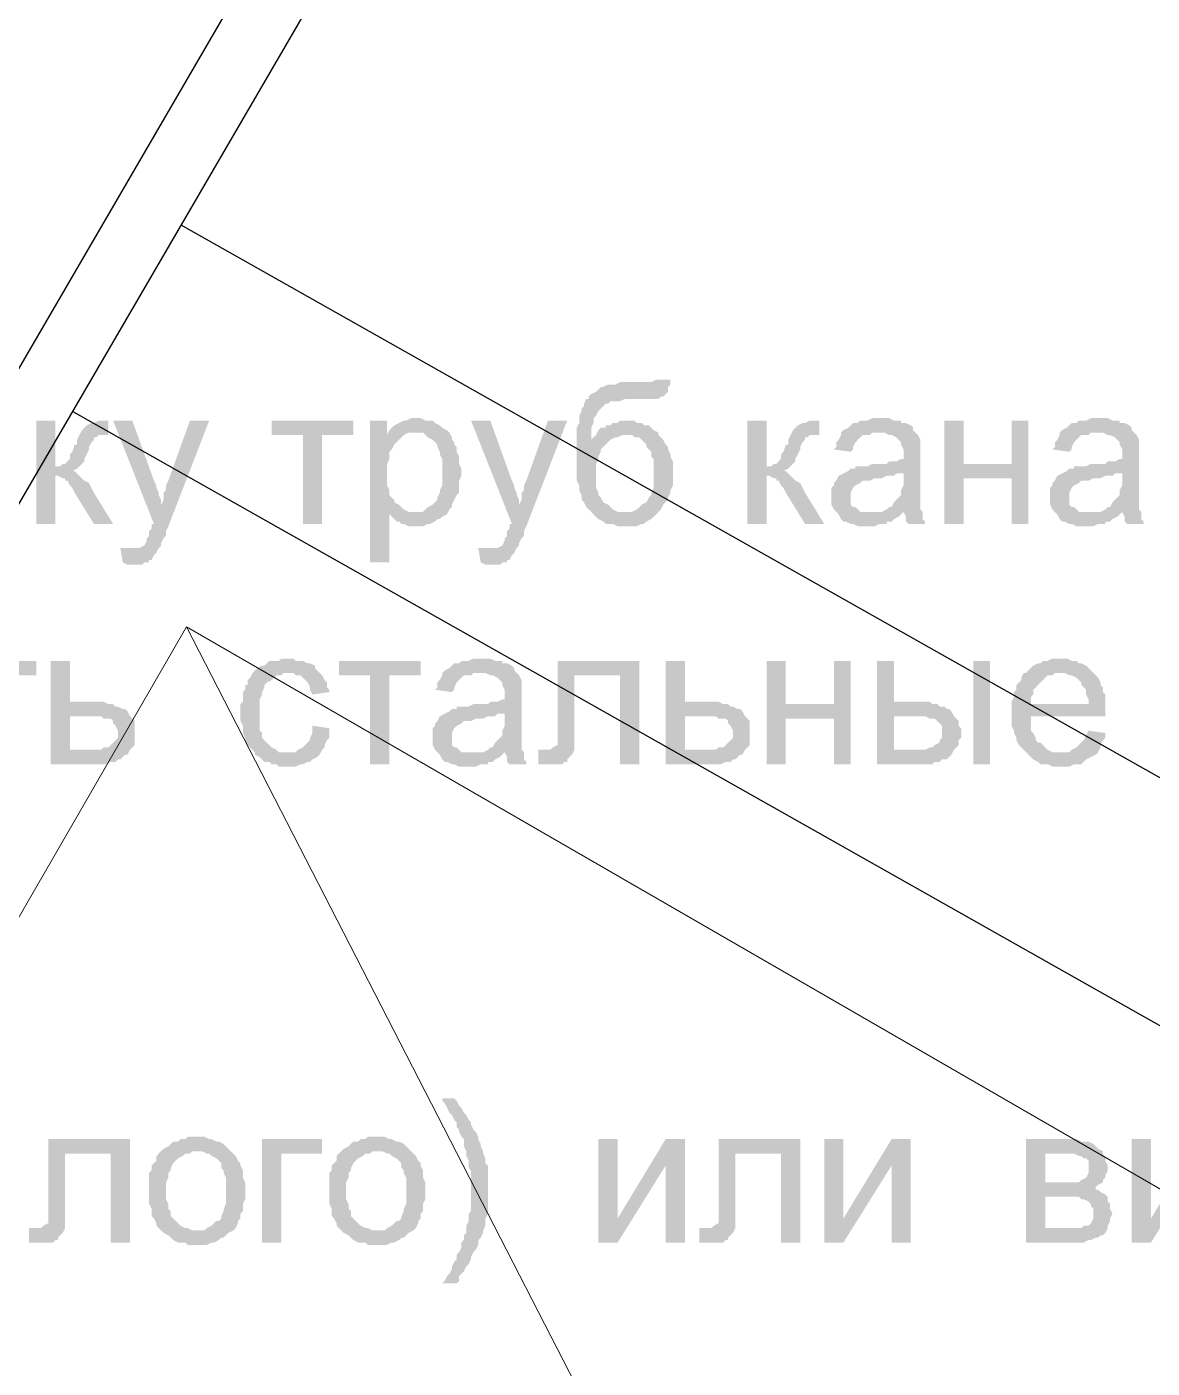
# Model space of a CAD drawing. Header units: millimetres. Extents: x -383313 to -161684, y -117025 to 99224.
# Drawn here: x -345580 to -343597, y -31322 to -28959 of the extents above; entities that cross this region are included whole.
import ezdxf

# ---------------------------------------------------------------- set-up
doc = ezdxf.new("R2010")
doc.units = ezdxf.units.MM
doc.header["$MEASUREMENT"] = 0
doc.layers.add('001__КОНСТРУКТИВ__Стены внутренние', color=7, linetype='Continuous', lineweight=30)
doc.layers.add('Чертежи_Ном._пера__1_Ном._пера__7', color=7, linetype='Continuous', lineweight=18)
doc.layers.add('PDF_Solid Fills', color=7, linetype='Continuous')

# ---------------------------------------------------------------- blocks, each defined once
blk = doc.blocks.new('A$Cf5759c35')
at = {"layer": 'PDF_Solid Fills'}
for points in [[(13991, -11315.7), (13991, -11315.7), (13982.5, -11319.9), (13982.5, -11319.9), (13982.5, -11319.9), (13978.3, -11319.9), (13969.8, -11319.9), (13961.4, -11319.9), (13948.7, -11319.9), (13940.2, -11319.9), (13931.7, -11319.9), (13927.5, -11319.9), (13919, -11324.2), (13910.6, -11324.2), (13906.3, -11324.2), (13897.9, -11328.4), (13893.6, -11328.4), (13889.4, -11332.6), (13885.2, -11336.9), (13876.7, -11341.1), (13872.5, -11345.3), (13872.5, -11349.6), (13868.2, -11349.6), (13864, -11358), (13864, -11362.3), (13859.8, -11366.5), (13859.8, -11370.7), (13855.5, -11379.2), (13855.5, -11383.4), (13855.5, -11391.9), (13851.3, -11400.4), (13851.3, -11404.6), (13851.3, -11413.1), (13851.3, -11421.5), (13851.3, -11430), (13851.3, -11442.7), (13851.3, -11446.9), (13851.3, -11455.4), (13851.3, -11463.9), (13851.3, -11472.3), (13851.3, -11480.8), (13851.3, -11489.3), (13851.3, -11493.5), (13855.5, -11502), (13855.5, -11506.2), (13855.5, -11510.4), (13859.8, -11518.9), (13859.8, -11523.1), (13859.8, -11527.4), (13864, -11531.6), (13868.2, -11540.1), (13872.5, -11544.3), (13876.7, -11548.5), (13880.9, -11552.8), (13885.2, -11557), (13889.4, -11561.2), (13897.9, -11565.5), (13902.1, -11569.7), (13906.3, -11569.7), (13914.8, -11569.7), (13923.3, -11573.9), (13927.5, -11573.9), (13936, -11573.9), (13944.4, -11573.9), (13948.7, -11573.9), (13957.1, -11573.9), (13965.6, -11569.7), (13969.8, -11569.7), (13974.1, -11565.5), (13982.5, -11561.2), (13982.5, -11561.2), (13986.8, -11557), (13991, -11552.8), (13995.2, -11548.5), (13936, -11548.5), (13936, -11548.5), (13927.5, -11548.5), (13923.3, -11548.5), (13914.8, -11544.3), (13910.6, -11540.1), (13906.3, -11535.8), (13897.9, -11531.6), (13897.9, -11531.6), (13893.6, -11523.1), (13889.4, -11518.9), (13889.4, -11514.7), (13885.2, -11506.2), (13885.2, -11497.7), (13885.2, -11493.5), (13885.2, -11485), (13885.2, -11476.6), (13885.2, -11468.1), (13885.2, -11463.9), (13889.4, -11455.4), (13889.4, -11451.2), (13893.6, -11442.7), (13893.6, -11438.5), (13897.9, -11434.2), (13902.1, -11430), (13906.3, -11425.8), (13876.7, -11421.5), (13876.7, -11421.5), (13876.7, -11413.1), (13876.7, -11408.8), (13876.7, -11400.4), (13880.9, -11391.9), (13880.9, -11387.7), (13880.9, -11383.4), (13885.2, -11379.2), (13889.4, -11370.7), (13893.6, -11366.5), (13897.9, -11362.3), (13902.1, -11358), (13906.3, -11358), (13910.6, -11353.8), (13914.8, -11353.8), (13923.3, -11353.8), (13927.5, -11353.8), (13936, -11349.6), (13944.4, -11349.6), (13952.9, -11349.6), (13961.4, -11349.6), (13969.8, -11349.6), (13978.3, -11349.6), (13982.5, -11349.6), (13991, -11349.6), (13995.2, -11349.6), (13999.5, -11345.3), (14003.7, -11345.3), (14007.9, -11341.1), (14012.2, -11336.9), (14012.2, -11328.4), (14016.4, -11324.2), (14016.4, -11315.7)], [(12932.7, -11387.7), (12898.8, -11387.7), (12898.8, -11569.7), (12932.7, -11569.7), (12932.7, -11485), (12975, -11485), (12970.8, -11480.8), (12966.5, -11476.6), (12962.3, -11476.6), (12962.3, -11476.6), (12970.8, -11472.3), (12975, -11468.1), (12932.7, -11468.1)], [(13025.8, -11387.7), (13008.9, -11387.7), (13000.4, -11391.9), (12996.2, -11391.9), (12987.7, -11396.1), (12983.5, -11400.4), (12983.5, -11400.4), (12979.2, -11404.6), (12975, -11413.1), (13017.3, -11413.1), (13025.8, -11413.1)], [(13068.1, -11387.7), (13034.3, -11387.7), (13106.2, -11569.7), (13118.9, -11535.8), (13118.9, -11531.6), (13118.9, -11527.4), (13114.7, -11518.9), (13114.7, -11514.7), (13110.5, -11506.2), (13110.5, -11502), (13106.2, -11493.5)], [(13203.6, -11387.7), (13169.7, -11387.7), (13131.6, -11493.5), (13131.6, -11493.5), (13127.4, -11502), (13127.4, -11510.4), (13123.2, -11514.7), (13123.2, -11523.1), (13123.2, -11527.4), (13118.9, -11535.8), (13106.2, -11569.7), (13102, -11569.7), (13102, -11578.2), (13097.8, -11582.4), (13097.8, -11590.9), (13093.5, -11595.1), (13093.5, -11599.3), (13093.5, -11599.3), (13089.3, -11607.8), (13080.8, -11612), (13080.8, -11612), (13072.4, -11612), (13063.9, -11612), (13114.7, -11612), (13114.7, -11612), (13118.9, -11607.8), (13118.9, -11603.6), (13123.2, -11595.1), (13127.4, -11590.9), (13127.4, -11582.4), (13131.6, -11573.9)], [(13457.6, -11387.7), (13313.7, -11387.7), (13313.7, -11413.1), (13368.7, -11413.1), (13368.7, -11569.7), (13402.6, -11569.7), (13402.6, -11413.1), (13457.6, -11413.1)], [(13516.9, -11387.7), (13487.2, -11387.7), (13487.2, -11637.4), (13521.1, -11637.4), (13521.1, -11552.8), (13563.4, -11548.5), (13559.2, -11548.5), (13555, -11548.5), (13546.5, -11544.3), (13542.3, -11540.1), (13538, -11535.8), (13529.6, -11531.6), (13529.6, -11527.4), (13525.3, -11523.1), (13521.1, -11518.9), (13521.1, -11510.4), (13516.9, -11502), (13516.9, -11497.7), (13516.9, -11489.3), (13516.9, -11480.8), (13516.9, -11476.6), (13516.9, -11468.1), (13516.9, -11463.9), (13521.1, -11455.4), (13521.1, -11446.9), (13521.1, -11442.7), (13525.3, -11438.5), (13529.6, -11430), (13533.8, -11425.8), (13538, -11421.5), (13542.3, -11417.3), (13546.5, -11413.1), (13516.9, -11413.1)], [(13567.7, -11383.4), (13567.7, -11383.4), (13559.2, -11383.4), (13550.7, -11387.7), (13546.5, -11387.7), (13538, -11391.9), (13538, -11391.9), (13529.6, -11396.1), (13525.3, -11400.4), (13521.1, -11404.6), (13567.7, -11408.8), (13571.9, -11408.8), (13580.4, -11408.8), (13584.6, -11413.1), (13588.8, -11417.3), (13597.3, -11421.5), (13601.5, -11425.8), (13605.8, -11430), (13605.8, -11434.2), (13610, -11442.7), (13610, -11446.9), (13614.2, -11455.4), (13614.2, -11459.6), (13614.2, -11468.1), (13614.2, -11476.6), (13614.2, -11480.8), (13614.2, -11489.3), (13614.2, -11497.7), (13614.2, -11502), (13610, -11510.4), (13610, -11514.7), (13605.8, -11523.1), (13605.8, -11527.4), (13601.5, -11531.6), (13597.3, -11535.8), (13588.8, -11540.1), (13584.6, -11544.3), (13580.4, -11548.5), (13571.9, -11548.5), (13563.4, -11548.5), (13521.1, -11552.8), (13521.1, -11552.8), (13529.6, -11561.2), (13533.8, -11565.5), (13538, -11565.5), (13542.3, -11569.7), (13546.5, -11569.7), (13555, -11573.9), (13559.2, -11573.9), (13567.7, -11573.9), (13567.7, -11573.9), (13576.1, -11573.9), (13580.4, -11573.9), (13588.8, -11569.7), (13593.1, -11569.7), (13601.5, -11565.5), (13605.8, -11561.2), (13610, -11561.2), (13614.2, -11557), (13622.7, -11552.8), (13626.9, -11544.3), (13631.2, -11540.1), (13631.2, -11535.8), (13635.4, -11527.4), (13635.4, -11527.4), (13639.6, -11518.9), (13643.9, -11514.7), (13643.9, -11506.2), (13643.9, -11497.7), (13643.9, -11493.5), (13648.1, -11485), (13648.1, -11476.6), (13648.1, -11476.6), (13648.1, -11472.3), (13643.9, -11463.9), (13643.9, -11455.4), (13643.9, -11451.2), (13639.6, -11442.7), (13639.6, -11434.2), (13635.4, -11430), (13635.4, -11425.8), (13631.2, -11421.5), (13631.2, -11417.3), (13626.9, -11408.8), (13622.7, -11404.6), (13614.2, -11400.4), (13610, -11396.1), (13610, -11396.1), (13601.5, -11391.9), (13597.3, -11387.7), (13588.8, -11387.7), (13584.6, -11387.7), (13576.1, -11383.4)], [(13698.9, -11387.7), (13665, -11387.7), (13737, -11569.7), (13749.7, -11535.8), (13749.7, -11531.6), (13749.7, -11527.4), (13745.5, -11518.9), (13745.5, -11514.7), (13741.2, -11506.2), (13741.2, -11502), (13737, -11493.5)], [(13834.4, -11387.7), (13800.5, -11387.7), (13762.4, -11493.5), (13762.4, -11493.5), (13758.2, -11502), (13758.2, -11510.4), (13753.9, -11514.7), (13753.9, -11523.1), (13753.9, -11527.4), (13749.7, -11535.8), (13737, -11569.7), (13732.8, -11569.7), (13732.8, -11578.2), (13728.5, -11582.4), (13728.5, -11590.9), (13724.3, -11595.1), (13724.3, -11599.3), (13724.3, -11599.3), (13720.1, -11607.8), (13711.6, -11612), (13711.6, -11612), (13703.1, -11612), (13694.7, -11612), (13745.5, -11612), (13745.5, -11612), (13749.7, -11607.8), (13749.7, -11603.6), (13753.9, -11595.1), (13758.2, -11590.9), (13758.2, -11582.4), (13762.4, -11573.9)], [(13940.2, -11387.7), (13927.5, -11387.7), (13923.3, -11391.9), (13914.8, -11391.9), (13910.6, -11396.1), (13902.1, -11396.1), (13902.1, -11400.4), (13893.6, -11400.4), (13889.4, -11404.6), (13885.2, -11413.1), (13880.9, -11417.3), (13876.7, -11421.5), (13906.3, -11425.8), (13910.6, -11421.5), (13919, -11417.3), (13923.3, -11417.3), (13931.7, -11413.1), (13936, -11413.1), (13995.2, -11413.1), (13995.2, -11408.8), (13986.8, -11404.6), (13982.5, -11400.4), (13978.3, -11396.1), (13969.8, -11396.1), (13965.6, -11391.9), (13957.1, -11391.9), (13952.9, -11387.7), (13944.4, -11387.7)], [(14185.7, -11387.7), (14151.9, -11387.7), (14151.9, -11569.7), (14185.7, -11569.7), (14185.7, -11485), (14228.1, -11485), (14223.8, -11480.8), (14219.6, -11476.6), (14215.4, -11476.6), (14215.4, -11476.6), (14223.8, -11472.3), (14228.1, -11468.1), (14185.7, -11468.1)], [(14278.9, -11387.7), (14261.9, -11387.7), (14253.5, -11391.9), (14249.2, -11391.9), (14240.8, -11396.1), (14236.5, -11400.4), (14236.5, -11400.4), (14232.3, -11404.6), (14228.1, -11413.1), (14270.4, -11413.1), (14278.9, -11413.1)], [(14388.9, -11383.4), (14388.9, -11383.4), (14372, -11383.4), (14363.5, -11387.7), (14359.3, -11387.7), (14350.8, -11387.7), (14346.6, -11391.9), (14338.1, -11391.9), (14333.9, -11396.1), (14329.7, -11400.4), (14321.2, -11404.6), (14317, -11408.8), (14380.5, -11408.8), (14384.7, -11408.8), (14393.2, -11408.8), (14401.6, -11413.1), (14405.9, -11413.1), (14414.3, -11417.3), (14418.6, -11421.5), (14418.6, -11421.5), (14422.8, -11425.8), (14422.8, -11430), (14427, -11438.5), (14427, -11446.9), (14427, -11446.9), (14427, -11455.4), (14422.8, -11455.4), (14414.3, -11459.6), (14410.1, -11459.6), (14401.6, -11459.6), (14397.4, -11463.9), (14388.9, -11463.9), (14380.5, -11463.9), (14372, -11463.9), (14363.5, -11468.1), (14355.1, -11468.1), (14350.8, -11468.1), (14342.4, -11468.1), (14342.4, -11472.3), (14333.9, -11472.3), (14329.7, -11476.6), (14427, -11480.8), (14427, -11489.3), (14427, -11493.5), (14427, -11502), (14422.8, -11510.4), (14422.8, -11514.7), (14422.8, -11518.9), (14418.6, -11523.1), (14414.3, -11527.4), (14410.1, -11531.6), (14405.9, -11540.1), (14401.6, -11540.1), (14397.4, -11544.3), (14388.9, -11548.5), (14427, -11548.5), (14427, -11548.5), (14431.3, -11557), (14431.3, -11565.5), (14435.5, -11569.7), (14465.1, -11569.7), (14465.1, -11565.5), (14460.9, -11561.2), (14460.9, -11552.8), (14460.9, -11548.5), (14456.7, -11544.3), (14456.7, -11540.1), (14456.7, -11535.8), (14456.7, -11531.6), (14456.7, -11523.1), (14456.7, -11514.7), (14456.7, -11506.2), (14456.7, -11493.5), (14456.7, -11451.2), (14456.7, -11451.2), (14456.7, -11442.7), (14456.7, -11434.2), (14456.7, -11430), (14456.7, -11425.8), (14456.7, -11421.5), (14452.4, -11413.1), (14448.2, -11408.8), (14444, -11404.6), (14444, -11400.4), (14439.7, -11396.1), (14431.3, -11391.9), (14422.8, -11391.9), (14422.8, -11387.7), (14414.3, -11387.7), (14410.1, -11387.7), (14401.6, -11383.4), (14393.2, -11383.4)], [(14532.9, -11387.7), (14499, -11387.7), (14499, -11569.7), (14532.9, -11569.7), (14532.9, -11489.3), (14617.5, -11489.3), (14532.9, -11463.9)], [(14647.2, -11387.7), (14617.5, -11387.7), (14617.5, -11463.9), (14532.9, -11463.9), (14617.5, -11489.3), (14617.5, -11569.7), (14647.2, -11569.7)], [(14774.2, -11383.4), (14774.2, -11383.4), (14757.2, -11383.4), (14748.8, -11387.7), (14744.5, -11387.7), (14736.1, -11387.7), (14731.8, -11391.9), (14723.4, -11391.9), (14719.1, -11396.1), (14714.9, -11400.4), (14706.4, -11404.6), (14702.2, -11408.8), (14765.7, -11408.8), (14769.9, -11408.8), (14778.4, -11408.8), (14786.9, -11413.1), (14791.1, -11413.1), (14799.6, -11417.3), (14803.8, -11421.5), (14803.8, -11421.5), (14808, -11425.8), (14808, -11430), (14812.3, -11438.5), (14812.3, -11446.9), (14812.3, -11446.9), (14812.3, -11455.4), (14808, -11455.4), (14799.6, -11459.6), (14795.3, -11459.6), (14786.9, -11459.6), (14782.6, -11463.9), (14774.2, -11463.9), (14765.7, -11463.9), (14757.2, -11463.9), (14748.8, -11468.1), (14740.3, -11468.1), (14736.1, -11468.1), (14727.6, -11468.1), (14727.6, -11472.3), (14719.1, -11472.3), (14714.9, -11476.6), (14812.3, -11480.8), (14812.3, -11489.3), (14812.3, -11493.5), (14812.3, -11502), (14808, -11510.4), (14808, -11514.7), (14808, -11518.9), (14803.8, -11523.1), (14799.6, -11527.4), (14795.3, -11531.6), (14791.1, -11540.1), (14786.9, -11540.1), (14782.6, -11544.3), (14774.2, -11548.5), (14812.3, -11548.5), (14812.3, -11548.5), (14816.5, -11557), (14816.5, -11565.5), (14820.7, -11569.7), (14850.4, -11569.7), (14850.4, -11565.5), (14846.1, -11561.2), (14846.1, -11552.8), (14846.1, -11548.5), (14841.9, -11544.3), (14841.9, -11540.1), (14841.9, -11535.8), (14841.9, -11531.6), (14841.9, -11523.1), (14841.9, -11514.7), (14841.9, -11506.2), (14841.9, -11493.5), (14841.9, -11451.2), (14841.9, -11451.2), (14841.9, -11442.7), (14841.9, -11434.2), (14841.9, -11430), (14841.9, -11425.8), (14841.9, -11421.5), (14837.7, -11413.1), (14833.4, -11408.8), (14829.2, -11404.6), (14829.2, -11400.4), (14825, -11396.1), (14816.5, -11391.9), (14808, -11391.9), (14808, -11387.7), (14799.6, -11387.7), (14795.3, -11387.7), (14786.9, -11383.4), (14778.4, -11383.4)], [(13521.1, -11404.6), (13516.9, -11413.1), (13546.5, -11413.1), (13555, -11408.8), (13559.2, -11408.8), (13567.7, -11408.8)], [(14317, -11408.8), (14317, -11413.1), (14312.7, -11421.5), (14308.5, -11425.8), (14308.5, -11434.2), (14304.3, -11438.5), (14333.9, -11442.7), (14338.1, -11438.5), (14338.1, -11434.2), (14342.4, -11425.8), (14346.6, -11421.5), (14350.8, -11417.3), (14355.1, -11413.1), (14359.3, -11413.1), (14367.8, -11413.1), (14372, -11408.8), (14380.5, -11408.8)], [(14702.2, -11408.8), (14702.2, -11413.1), (14698, -11421.5), (14693.7, -11425.8), (14693.7, -11434.2), (14689.5, -11438.5), (14719.1, -11442.7), (14723.4, -11438.5), (14723.4, -11434.2), (14727.6, -11425.8), (14731.8, -11421.5), (14736.1, -11417.3), (14740.3, -11413.1), (14744.5, -11413.1), (14753, -11413.1), (14757.2, -11408.8), (14765.7, -11408.8)], [(12975, -11413.1), (12970.8, -11421.5), (12970.8, -11430), (12966.5, -11430), (12962.3, -11442.7), (12958.1, -11446.9), (12958.1, -11455.4), (12953.8, -11459.6), (12953.8, -11459.6), (12949.6, -11463.9), (12945.4, -11463.9), (12941.1, -11468.1), (12932.7, -11468.1), (12975, -11468.1), (12979.2, -11463.9), (12983.5, -11459.6), (12983.5, -11455.4), (12987.7, -11446.9), (12991.9, -11438.5), (12991.9, -11434.2), (12996.2, -11425.8), (13000.4, -11421.5), (13000.4, -11417.3), (13004.6, -11417.3), (13008.9, -11413.1), (13017.3, -11413.1)], [(13995.2, -11413.1), (13936, -11413.1), (13948.7, -11413.1), (13952.9, -11417.3), (13961.4, -11417.3), (13965.6, -11421.5), (13969.8, -11425.8), (13974.1, -11430), (13974.1, -11434.2), (13978.3, -11438.5), (13982.5, -11442.7), (13982.5, -11451.2), (13986.8, -11455.4), (13986.8, -11463.9), (13986.8, -11472.3), (13986.8, -11476.6), (13986.8, -11485), (13986.8, -11493.5), (13986.8, -11502), (13986.8, -11506.2), (13982.5, -11514.7), (13982.5, -11518.9), (13978.3, -11523.1), (13974.1, -11531.6), (13974.1, -11531.6), (13965.6, -11535.8), (13961.4, -11540.1), (13957.1, -11544.3), (13948.7, -11548.5), (13944.4, -11548.5), (13936, -11548.5), (13995.2, -11548.5), (13999.5, -11544.3), (14003.7, -11535.8), (14007.9, -11531.6), (14012.2, -11527.4), (14012.2, -11523.1), (14016.4, -11514.7), (14016.4, -11510.4), (14020.6, -11502), (14020.6, -11493.5), (14020.6, -11489.3), (14020.6, -11480.8), (14020.6, -11476.6), (14020.6, -11468.1), (14020.6, -11459.6), (14016.4, -11451.2), (14016.4, -11446.9), (14012.2, -11438.5), (14012.2, -11434.2), (14007.9, -11430), (14003.7, -11421.5), (13999.5, -11417.3)], [(14228.1, -11413.1), (14223.8, -11421.5), (14223.8, -11430), (14219.6, -11430), (14215.4, -11442.7), (14211.1, -11446.9), (14211.1, -11455.4), (14206.9, -11459.6), (14206.9, -11459.6), (14202.7, -11463.9), (14198.4, -11463.9), (14194.2, -11468.1), (14185.7, -11468.1), (14228.1, -11468.1), (14232.3, -11463.9), (14236.5, -11459.6), (14236.5, -11455.4), (14240.8, -11446.9), (14245, -11438.5), (14245, -11434.2), (14249.2, -11425.8), (14253.5, -11421.5), (14253.5, -11417.3), (14257.7, -11417.3), (14261.9, -11413.1), (14270.4, -11413.1)], [(14329.7, -11476.6), (14321.2, -11480.8), (14321.2, -11480.8), (14312.7, -11485), (14308.5, -11493.5), (14304.3, -11497.7), (14304.3, -11502), (14300, -11506.2), (14300, -11514.7), (14300, -11523.1), (14300, -11523.1), (14300, -11531.6), (14300, -11535.8), (14304.3, -11544.3), (14308.5, -11548.5), (14312.7, -11552.8), (14317, -11561.2), (14317, -11561.2), (14321.2, -11565.5), (14325.4, -11565.5), (14333.9, -11569.7), (14338.1, -11569.7), (14346.6, -11573.9), (14355.1, -11573.9), (14363.5, -11573.9), (14367.8, -11573.9), (14376.2, -11573.9), (14384.7, -11569.7), (14388.9, -11569.7), (14397.4, -11569.7), (14397.4, -11565.5), (14405.9, -11565.5), (14410.1, -11561.2), (14418.6, -11557), (14422.8, -11552.8), (14367.8, -11548.5), (14367.8, -11548.5), (14359.3, -11548.5), (14350.8, -11548.5), (14346.6, -11544.3), (14342.4, -11540.1), (14338.1, -11540.1), (14333.9, -11535.8), (14333.9, -11527.4), (14333.9, -11523.1), (14333.9, -11518.9), (14333.9, -11514.7), (14338.1, -11506.2), (14338.1, -11506.2), (14342.4, -11502), (14350.8, -11497.7), (14355.1, -11493.5), (14359.3, -11493.5), (14367.8, -11493.5), (14376.2, -11489.3), (14380.5, -11489.3), (14388.9, -11489.3), (14397.4, -11485), (14401.6, -11485), (14410.1, -11485), (14414.3, -11480.8), (14422.8, -11480.8), (14427, -11480.8)], [(14714.9, -11476.6), (14706.4, -11480.8), (14706.4, -11480.8), (14698, -11485), (14693.7, -11493.5), (14689.5, -11497.7), (14689.5, -11502), (14685.3, -11506.2), (14685.3, -11514.7), (14685.3, -11523.1), (14685.3, -11523.1), (14685.3, -11531.6), (14685.3, -11535.8), (14689.5, -11544.3), (14693.7, -11548.5), (14698, -11552.8), (14702.2, -11561.2), (14702.2, -11561.2), (14706.4, -11565.5), (14710.7, -11565.5), (14719.1, -11569.7), (14723.4, -11569.7), (14731.8, -11573.9), (14740.3, -11573.9), (14748.8, -11573.9), (14753, -11573.9), (14761.5, -11573.9), (14769.9, -11569.7), (14774.2, -11569.7), (14782.6, -11569.7), (14782.6, -11565.5), (14791.1, -11565.5), (14795.3, -11561.2), (14803.8, -11557), (14808, -11552.8), (14753, -11548.5), (14753, -11548.5), (14744.5, -11548.5), (14736.1, -11548.5), (14731.8, -11544.3), (14727.6, -11540.1), (14723.4, -11540.1), (14719.1, -11535.8), (14719.1, -11527.4), (14719.1, -11523.1), (14719.1, -11518.9), (14719.1, -11514.7), (14723.4, -11506.2), (14723.4, -11506.2), (14727.6, -11502), (14736.1, -11497.7), (14740.3, -11493.5), (14744.5, -11493.5), (14753, -11493.5), (14761.5, -11489.3), (14765.7, -11489.3), (14774.2, -11489.3), (14782.6, -11485), (14786.9, -11485), (14795.3, -11485), (14799.6, -11480.8), (14808, -11480.8), (14812.3, -11480.8)], [(12975, -11485), (12932.7, -11485), (12936.9, -11485), (12945.4, -11489.3), (12949.6, -11489.3), (12949.6, -11493.5), (12953.8, -11493.5), (12958.1, -11502), (12962.3, -11506.2), (12966.5, -11514.7), (13000.4, -11569.7), (13034.3, -11569.7), (13000.4, -11514.7), (13000.4, -11514.7), (12996.2, -11506.2), (12991.9, -11497.7), (12983.5, -11493.5), (12979.2, -11489.3)], [(14228.1, -11485), (14185.7, -11485), (14190, -11485), (14198.4, -11489.3), (14202.7, -11489.3), (14202.7, -11493.5), (14206.9, -11493.5), (14211.1, -11502), (14215.4, -11506.2), (14219.6, -11514.7), (14253.5, -11569.7), (14287.3, -11569.7), (14253.5, -11514.7), (14253.5, -11514.7), (14249.2, -11506.2), (14245, -11497.7), (14236.5, -11493.5), (14232.3, -11489.3)], [(13047, -11612), (13051.2, -11637.4), (13059.7, -11641.7), (13085.1, -11641.7), (13089.3, -11637.4), (13097.8, -11637.4), (13097.8, -11633.2), (13102, -11633.2), (13106.2, -11624.7), (13110.5, -11620.5), (13114.7, -11612), (13063.9, -11612), (13063.9, -11612), (13055.4, -11612)], [(13677.7, -11612), (13682, -11637.4), (13690.4, -11641.7), (13715.8, -11641.7), (13720.1, -11637.4), (13728.5, -11637.4), (13728.5, -11633.2), (13732.8, -11633.2), (13737, -11624.7), (13741.2, -11620.5), (13745.5, -11612), (13694.7, -11612), (13694.7, -11612), (13686.2, -11612)], [(12898.8, -11811), (12754.9, -11811), (12754.9, -11836.4), (12809.9, -11836.4), (12809.9, -11993), (12843.8, -11993), (12843.8, -11836.4), (12898.8, -11836.4)], [(12958.1, -11811), (12924.2, -11811), (12924.2, -11993), (13021.6, -11993), (13030, -11988.8), (13038.5, -11988.8), (13042.7, -11984.6), (13047, -11984.6), (13051.2, -11980.3), (13055.4, -11976.1), (13059.7, -11976.1), (13063.9, -11967.6), (12958.1, -11967.6), (12958.1, -11908.4), (12991.9, -11908.4), (13063.9, -11908.4), (13059.7, -11899.9), (13055.4, -11895.7), (13051.2, -11895.7), (13042.7, -11891.4), (13038.5, -11891.4), (13034.3, -11887.2), (13025.8, -11887.2), (13017.3, -11883), (13013.1, -11883), (13004.6, -11883), (12996.2, -11883), (12958.1, -11883)], [(13343.3, -11806.8), (13330.6, -11806.8), (13326.4, -11811), (13309.4, -11811), (13305.2, -11815.2), (13301, -11819.5), (13296.7, -11819.5), (13288.3, -11823.7), (13284, -11827.9), (13279.8, -11832.2), (13275.6, -11840.6), (13271.3, -11844.9), (13271.3, -11853.3), (13267.1, -11853.3), (13267.1, -11861.8), (13262.9, -11866), (13262.9, -11874.5), (13262.9, -11883), (13258.6, -11887.2), (13258.6, -11895.7), (13258.6, -11904.1), (13258.6, -11912.6), (13258.6, -11916.8), (13262.9, -11925.3), (13262.9, -11933.8), (13262.9, -11938), (13267.1, -11946.5), (13267.1, -11950.7), (13271.3, -11959.2), (13275.6, -11963.4), (13279.8, -11967.6), (13284, -11971.9), (13343.3, -11971.9), (13339.1, -11971.9), (13334.8, -11971.9), (13326.4, -11971.9), (13322.1, -11967.6), (13313.7, -11963.4), (13309.4, -11959.2), (13305.2, -11954.9), (13305.2, -11954.9), (13301, -11950.7), (13296.7, -11946.5), (13296.7, -11938), (13292.5, -11933.8), (13292.5, -11925.3), (13292.5, -11921.1), (13292.5, -11912.6), (13292.5, -11904.1), (13292.5, -11899.9), (13292.5, -11891.4), (13292.5, -11883), (13292.5, -11878.7), (13296.7, -11870.3), (13296.7, -11866), (13301, -11857.6), (13301, -11853.3), (13305.2, -11849.1), (13305.2, -11849.1), (13313.7, -11844.9), (13317.9, -11840.6), (13322.1, -11836.4), (13330.6, -11836.4), (13334.8, -11832.2), (13343.3, -11832.2), (13398.3, -11832.2), (13394.1, -11827.9), (13389.9, -11823.7), (13389.9, -11819.5), (13381.4, -11815.2), (13377.2, -11815.2), (13368.7, -11811), (13364.5, -11811), (13356, -11811), (13351.8, -11806.8)], [(13576.1, -11811), (13432.2, -11811), (13432.2, -11836.4), (13487.2, -11836.4), (13487.2, -11993), (13521.1, -11993), (13521.1, -11836.4), (13576.1, -11836.4)], [(13686.2, -11806.8), (13686.2, -11806.8), (13669.3, -11806.8), (13660.8, -11811), (13656.6, -11811), (13648.1, -11811), (13643.9, -11815.2), (13635.4, -11815.2), (13631.2, -11819.5), (13626.9, -11823.7), (13618.5, -11827.9), (13614.2, -11832.2), (13677.7, -11832.2), (13682, -11832.2), (13690.4, -11832.2), (13698.9, -11836.4), (13703.1, -11836.4), (13711.6, -11840.6), (13715.8, -11844.9), (13715.8, -11844.9), (13720.1, -11849.1), (13720.1, -11853.3), (13724.3, -11861.8), (13724.3, -11870.3), (13724.3, -11870.3), (13724.3, -11878.7), (13720.1, -11878.7), (13711.6, -11883), (13707.4, -11883), (13698.9, -11883), (13694.7, -11887.2), (13686.2, -11887.2), (13677.7, -11887.2), (13669.3, -11887.2), (13660.8, -11891.4), (13652.3, -11891.4), (13648.1, -11891.4), (13639.6, -11891.4), (13639.6, -11895.7), (13631.2, -11895.7), (13626.9, -11899.9), (13724.3, -11904.1), (13724.3, -11912.6), (13724.3, -11916.8), (13724.3, -11925.3), (13720.1, -11933.8), (13720.1, -11938), (13720.1, -11942.2), (13715.8, -11946.5), (13711.6, -11950.7), (13707.4, -11954.9), (13703.1, -11963.4), (13698.9, -11963.4), (13694.7, -11967.6), (13686.2, -11971.9), (13724.3, -11971.9), (13724.3, -11971.9), (13728.5, -11980.3), (13728.5, -11988.8), (13732.8, -11993), (13762.4, -11993), (13762.4, -11988.8), (13758.2, -11984.6), (13758.2, -11976.1), (13758.2, -11971.9), (13753.9, -11967.6), (13753.9, -11963.4), (13753.9, -11959.2), (13753.9, -11954.9), (13753.9, -11946.5), (13753.9, -11938), (13753.9, -11929.5), (13753.9, -11916.8), (13753.9, -11874.5), (13753.9, -11874.5), (13753.9, -11866), (13753.9, -11857.6), (13753.9, -11853.3), (13753.9, -11849.1), (13753.9, -11844.9), (13749.7, -11836.4), (13745.5, -11832.2), (13741.2, -11827.9), (13741.2, -11823.7), (13737, -11819.5), (13728.5, -11815.2), (13720.1, -11815.2), (13720.1, -11811), (13711.6, -11811), (13707.4, -11811), (13698.9, -11806.8), (13690.4, -11806.8)], [(13961.4, -11811), (13817.4, -11811), (13817.4, -11959.2), (13817.4, -11959.2), (13809, -11963.4), (13809, -11963.4), (13804.7, -11967.6), (13796.3, -11967.6), (13783.6, -11967.6), (13783.6, -11993), (13787.8, -11993), (13796.3, -11993), (13800.5, -11993), (13809, -11993), (13809, -11993), (13817.4, -11993), (13825.9, -11993), (13830.1, -11988.8), (13834.4, -11988.8), (13834.4, -11984.6), (13838.6, -11980.3), (13842.8, -11976.1), (13847.1, -11967.6), (13847.1, -11963.4), (13847.1, -11959.2), (13847.1, -11954.9), (13847.1, -11946.5), (13847.1, -11938), (13847.1, -11929.5), (13847.1, -11836.4), (13927.5, -11836.4)], [(14041.8, -11811), (14007.9, -11811), (14007.9, -11993), (14105.3, -11993), (14113.8, -11988.8), (14122.2, -11988.8), (14126.5, -11984.6), (14130.7, -11984.6), (14134.9, -11980.3), (14139.2, -11976.1), (14143.4, -11976.1), (14147.6, -11967.6), (14041.8, -11967.6), (14041.8, -11908.4), (14075.7, -11908.4), (14147.6, -11908.4), (14143.4, -11899.9), (14139.2, -11895.7), (14134.9, -11895.7), (14126.5, -11891.4), (14122.2, -11891.4), (14118, -11887.2), (14109.5, -11887.2), (14101.1, -11883), (14096.8, -11883), (14088.4, -11883), (14079.9, -11883), (14041.8, -11883)], [(14219.6, -11811), (14185.7, -11811), (14185.7, -11993), (14219.6, -11993), (14219.6, -11912.6), (14304.3, -11912.6), (14219.6, -11887.2)], [(14333.9, -11811), (14304.3, -11811), (14304.3, -11887.2), (14219.6, -11887.2), (14304.3, -11912.6), (14304.3, -11993), (14333.9, -11993)], [(14410.1, -11811), (14380.5, -11811), (14380.5, -11993), (14477.8, -11993), (14482.1, -11988.8), (14490.5, -11988.8), (14494.8, -11984.6), (14503.2, -11984.6), (14507.5, -11980.3), (14511.7, -11976.1), (14511.7, -11976.1), (14515.9, -11967.6), (14410.1, -11967.6), (14410.1, -11908.4), (14444, -11908.4), (14515.9, -11908.4), (14511.7, -11899.9), (14507.5, -11895.7), (14503.2, -11895.7), (14499, -11891.4), (14490.5, -11891.4), (14486.3, -11887.2), (14477.8, -11887.2), (14473.6, -11883), (14465.1, -11883), (14456.7, -11883), (14448.2, -11883), (14410.1, -11883)], [(14702.2, -11806.8), (14702.2, -11806.8), (14689.5, -11806.8), (14681, -11811), (14672.6, -11811), (14668.3, -11815.2), (14664.1, -11815.2), (14655.6, -11819.5), (14651.4, -11823.7), (14647.2, -11827.9), (14642.9, -11832.2), (14702.2, -11832.2), (14706.4, -11832.2), (14710.7, -11832.2), (14719.1, -11836.4), (14723.4, -11836.4), (14731.8, -11840.6), (14736.1, -11844.9), (14740.3, -11849.1), (14740.3, -11853.3), (14744.5, -11857.6), (14748.8, -11861.8), (14748.8, -11870.3), (14753, -11878.7), (14753, -11887.2), (14651.4, -11887.2), (14782.6, -11887.2), (14782.6, -11878.7), (14782.6, -11870.3), (14778.4, -11866), (14778.4, -11857.6), (14774.2, -11853.3), (14774.2, -11849.1), (14769.9, -11840.6), (14765.7, -11836.4), (14761.5, -11832.2), (14757.2, -11827.9), (14753, -11823.7), (14748.8, -11819.5), (14740.3, -11815.2), (14736.1, -11815.2), (14731.8, -11811), (14723.4, -11811), (14714.9, -11806.8), (14710.7, -11806.8)], [(13398.3, -11832.2), (13343.3, -11832.2), (13351.8, -11832.2), (13356, -11836.4), (13364.5, -11836.4), (13368.7, -11840.6), (13372.9, -11844.9), (13377.2, -11849.1), (13381.4, -11857.6), (13381.4, -11861.8), (13385.6, -11870.3), (13415.3, -11866), (13415.3, -11861.8), (13411, -11857.6), (13411, -11849.1), (13406.8, -11844.9), (13402.6, -11836.4)], [(13614.2, -11832.2), (13614.2, -11836.4), (13610, -11844.9), (13605.8, -11849.1), (13605.8, -11857.6), (13601.5, -11861.8), (13631.2, -11866), (13635.4, -11861.8), (13635.4, -11857.6), (13639.6, -11849.1), (13643.9, -11844.9), (13648.1, -11840.6), (13652.3, -11836.4), (13656.6, -11836.4), (13665, -11836.4), (13669.3, -11832.2), (13677.7, -11832.2)], [(14642.9, -11832.2), (14638.7, -11832.2), (14634.5, -11840.6), (14634.5, -11844.9), (14630.2, -11849.1), (14626, -11853.3), (14626, -11861.8), (14621.8, -11866), (14621.8, -11874.5), (14617.5, -11883), (14617.5, -11887.2), (14617.5, -11895.7), (14617.5, -11904.1), (14617.5, -11912.6), (14617.5, -11916.8), (14617.5, -11925.3), (14621.8, -11933.8), (14621.8, -11938), (14626, -11946.5), (14626, -11950.7), (14630.2, -11959.2), (14634.5, -11963.4), (14638.7, -11967.6), (14642.9, -11971.9), (14702.2, -11971.9), (14702.2, -11971.9), (14693.7, -11971.9), (14689.5, -11971.9), (14681, -11967.6), (14676.8, -11963.4), (14672.6, -11959.2), (14668.3, -11954.9), (14664.1, -11954.9), (14659.9, -11950.7), (14659.9, -11946.5), (14655.6, -11938), (14651.4, -11933.8), (14651.4, -11925.3), (14651.4, -11916.8), (14651.4, -11908.4), (14782.6, -11908.4), (14782.6, -11908.4), (14782.6, -11904.1), (14782.6, -11895.7), (14782.6, -11887.2), (14651.4, -11887.2), (14651.4, -11883), (14651.4, -11874.5), (14655.6, -11870.3), (14655.6, -11861.8), (14659.9, -11857.6), (14664.1, -11853.3), (14668.3, -11849.1), (14672.6, -11844.9), (14676.8, -11840.6), (14681, -11836.4), (14689.5, -11836.4), (14693.7, -11832.2), (14702.2, -11832.2)], [(13626.9, -11899.9), (13618.5, -11904.1), (13618.5, -11904.1), (13610, -11908.4), (13605.8, -11916.8), (13601.5, -11921.1), (13601.5, -11925.3), (13597.3, -11929.5), (13597.3, -11938), (13597.3, -11946.5), (13597.3, -11946.5), (13597.3, -11954.9), (13597.3, -11959.2), (13601.5, -11967.6), (13605.8, -11971.9), (13610, -11976.1), (13614.2, -11984.6), (13614.2, -11984.6), (13618.5, -11988.8), (13622.7, -11988.8), (13631.2, -11993), (13635.4, -11993), (13643.9, -11997.3), (13652.3, -11997.3), (13660.8, -11997.3), (13665, -11997.3), (13673.5, -11997.3), (13682, -11993), (13686.2, -11993), (13694.7, -11993), (13694.7, -11988.8), (13703.1, -11988.8), (13707.4, -11984.6), (13715.8, -11980.3), (13720.1, -11976.1), (13665, -11971.9), (13665, -11971.9), (13656.6, -11971.9), (13648.1, -11971.9), (13643.9, -11967.6), (13639.6, -11963.4), (13635.4, -11963.4), (13631.2, -11959.2), (13631.2, -11950.7), (13631.2, -11946.5), (13631.2, -11942.2), (13631.2, -11938), (13635.4, -11929.5), (13635.4, -11929.5), (13639.6, -11925.3), (13648.1, -11921.1), (13652.3, -11916.8), (13656.6, -11916.8), (13665, -11916.8), (13673.5, -11912.6), (13677.7, -11912.6), (13686.2, -11912.6), (13694.7, -11908.4), (13698.9, -11908.4), (13707.4, -11908.4), (13711.6, -11904.1), (13720.1, -11904.1), (13724.3, -11904.1)], [(13063.9, -11908.4), (12991.9, -11908.4), (13013.1, -11908.4), (13017.3, -11912.6), (13025.8, -11912.6), (13030, -11912.6), (13034.3, -11916.8), (13034.3, -11921.1), (13038.5, -11925.3), (13042.7, -11933.8), (13042.7, -11938), (13042.7, -11938), (13042.7, -11946.5), (13038.5, -11950.7), (13034.3, -11954.9), (13030, -11959.2), (13030, -11959.2), (13025.8, -11963.4), (13017.3, -11963.4), (13013.1, -11967.6), (13004.6, -11967.6), (12996.2, -11967.6), (12987.7, -11967.6), (12958.1, -11967.6), (13063.9, -11967.6), (13068.1, -11963.4), (13072.4, -11959.2), (13072.4, -11950.7), (13072.4, -11946.5), (13072.4, -11938), (13072.4, -11938), (13072.4, -11929.5), (13072.4, -11925.3), (13072.4, -11916.8), (13068.1, -11912.6)], [(13385.6, -11925.3), (13385.6, -11938), (13381.4, -11946.5), (13381.4, -11950.7), (13377.2, -11954.9), (13372.9, -11959.2), (13368.7, -11963.4), (13360.2, -11967.6), (13356, -11971.9), (13347.5, -11971.9), (13343.3, -11971.9), (13284, -11971.9), (13284, -11976.1), (13292.5, -11980.3), (13296.7, -11984.6), (13301, -11988.8), (13309.4, -11988.8), (13313.7, -11993), (13322.1, -11993), (13326.4, -11997.3), (13334.8, -11997.3), (13343.3, -11997.3), (13347.5, -11997.3), (13356, -11997.3), (13364.5, -11993), (13368.7, -11993), (13377.2, -11988.8), (13381.4, -11988.8), (13385.6, -11984.6), (13394.1, -11980.3), (13394.1, -11980.3), (13398.3, -11976.1), (13402.6, -11967.6), (13406.8, -11963.4), (13406.8, -11959.2), (13411, -11950.7), (13415.3, -11946.5), (13415.3, -11938), (13415.3, -11929.5)], [(14147.6, -11908.4), (14075.7, -11908.4), (14096.8, -11908.4), (14101.1, -11912.6), (14109.5, -11912.6), (14113.8, -11912.6), (14118, -11916.8), (14118, -11921.1), (14122.2, -11925.3), (14126.5, -11933.8), (14126.5, -11938), (14126.5, -11938), (14126.5, -11946.5), (14122.2, -11950.7), (14118, -11954.9), (14113.8, -11959.2), (14113.8, -11959.2), (14109.5, -11963.4), (14101.1, -11963.4), (14096.8, -11967.6), (14088.4, -11967.6), (14079.9, -11967.6), (14071.4, -11967.6), (14041.8, -11967.6), (14147.6, -11967.6), (14151.9, -11963.4), (14156.1, -11959.2), (14156.1, -11950.7), (14156.1, -11946.5), (14156.1, -11938), (14156.1, -11938), (14156.1, -11929.5), (14156.1, -11925.3), (14156.1, -11916.8), (14151.9, -11912.6)], [(14515.9, -11908.4), (14444, -11908.4), (14465.1, -11908.4), (14473.6, -11912.6), (14477.8, -11912.6), (14482.1, -11912.6), (14486.3, -11916.8), (14490.5, -11921.1), (14494.8, -11925.3), (14494.8, -11933.8), (14494.8, -11938), (14494.8, -11938), (14494.8, -11946.5), (14490.5, -11950.7), (14490.5, -11954.9), (14482.1, -11959.2), (14482.1, -11959.2), (14477.8, -11963.4), (14473.6, -11963.4), (14465.1, -11967.6), (14460.9, -11967.6), (14452.4, -11967.6), (14439.7, -11967.6), (14410.1, -11967.6), (14515.9, -11967.6), (14520.2, -11963.4), (14524.4, -11959.2), (14524.4, -11950.7), (14528.6, -11946.5), (14528.6, -11938), (14528.6, -11938), (14528.6, -11929.5), (14524.4, -11925.3), (14524.4, -11916.8), (14520.2, -11912.6)], [(14753, -11933.8), (14753, -11933.8), (14748.8, -11942.2), (14744.5, -11950.7), (14740.3, -11954.9), (14736.1, -11959.2), (14731.8, -11963.4), (14731.8, -11963.4), (14723.4, -11967.6), (14719.1, -11971.9), (14710.7, -11971.9), (14702.2, -11971.9), (14642.9, -11971.9), (14642.9, -11971.9), (14647.2, -11976.1), (14651.4, -11980.3), (14655.6, -11984.6), (14664.1, -11988.8), (14668.3, -11993), (14676.8, -11993), (14681, -11993), (14689.5, -11997.3), (14698, -11997.3), (14702.2, -11997.3), (14702.2, -11997.3), (14710.7, -11997.3), (14719.1, -11997.3), (14727.6, -11993), (14731.8, -11993), (14740.3, -11993), (14744.5, -11988.8), (14748.8, -11984.6), (14757.2, -11980.3), (14757.2, -11980.3), (14765.7, -11976.1), (14769.9, -11971.9), (14774.2, -11963.4), (14774.2, -11959.2), (14778.4, -11950.7), (14782.6, -11946.5), (14782.6, -11938)], [(13635.4, -12581.5), (13614.2, -12581.5), (13614.2, -12585.7), (13618.5, -12589.9), (13622.7, -12598.4), (13626.9, -12606.9), (13631.2, -12611.1), (13635.4, -12619.6), (13639.6, -12623.8), (13639.6, -12628), (13639.6, -12632.3), (13643.9, -12636.5), (13643.9, -12640.7), (13648.1, -12649.2), (13652.3, -12653.4), (13652.3, -12661.9), (13652.3, -12666.1), (13656.6, -12674.6), (13656.6, -12683.1), (13656.6, -12683.1), (13660.8, -12691.5), (13660.8, -12695.8), (13660.8, -12704.2), (13665, -12708.5), (13665, -12716.9), (13665, -12725.4), (13665, -12729.6), (13665, -12738.1), (13665, -12746.6), (13665, -12746.6), (13665, -12750.8), (13665, -12759.3), (13665, -12767.7), (13665, -12772), (13665, -12780.4), (13660.8, -12784.7), (13660.8, -12793.1), (13660.8, -12797.4), (13656.6, -12805.8), (13656.6, -12810.1), (13656.6, -12818.5), (13652.3, -12822.8), (13652.3, -12831.2), (13648.1, -12835.5), (13648.1, -12843.9), (13643.9, -12852.4), (13639.6, -12856.6), (13639.6, -12865.1), (13635.4, -12869.3), (13631.2, -12877.8), (13631.2, -12882), (13626.9, -12890.5), (13622.7, -12894.7), (13618.5, -12903.2), (13614.2, -12907.4), (13635.4, -12907.4), (13639.6, -12907.4), (13643.9, -12903.2), (13643.9, -12894.7), (13648.1, -12890.5), (13652.3, -12886.3), (13656.6, -12877.8), (13660.8, -12873.6), (13665, -12865.1), (13665, -12860.9), (13669.3, -12852.4), (13673.5, -12848.2), (13677.7, -12839.7), (13677.7, -12835.5), (13677.7, -12831.2), (13682, -12827), (13686.2, -12818.5), (13686.2, -12814.3), (13690.4, -12805.8), (13690.4, -12801.6), (13690.4, -12793.1), (13694.7, -12784.7), (13694.7, -12780.4), (13694.7, -12772), (13694.7, -12767.7), (13694.7, -12759.3), (13694.7, -12750.8), (13694.7, -12746.6), (13694.7, -12742.3), (13694.7, -12733.9), (13694.7, -12729.6), (13694.7, -12721.2), (13694.7, -12712.7), (13694.7, -12708.5), (13694.7, -12700), (13690.4, -12695.8), (13690.4, -12687.3), (13686.2, -12678.8), (13686.2, -12674.6), (13682, -12666.1), (13682, -12666.1), (13682, -12661.9), (13677.7, -12653.4), (13677.7, -12649.2), (13673.5, -12640.7), (13669.3, -12636.5), (13665, -12628), (13665, -12623.8), (13660.8, -12619.6), (13656.6, -12611.1), (13652.3, -12606.9), (13648.1, -12598.4), (13643.9, -12594.2), (13639.6, -12585.7)], [(13063.9, -12653.4), (12920, -12653.4), (12920, -12801.6), (12920, -12801.6), (12911.5, -12805.8), (12911.5, -12805.8), (12907.3, -12810.1), (12898.8, -12810.1), (12886.1, -12810.1), (12886.1, -12835.5), (12890.3, -12835.5), (12898.8, -12835.5), (12903, -12835.5), (12911.5, -12835.5), (12911.5, -12835.5), (12920, -12835.5), (12928.4, -12835.5), (12932.7, -12831.2), (12936.9, -12831.2), (12936.9, -12827), (12941.1, -12822.8), (12945.4, -12818.5), (12949.6, -12810.1), (12949.6, -12805.8), (12949.6, -12801.6), (12949.6, -12797.4), (12949.6, -12788.9), (12949.6, -12780.4), (12949.6, -12772), (12949.6, -12678.8), (13030, -12678.8)], [(13182.4, -12649.2), (13182.4, -12649.2), (13165.5, -12649.2), (13161.3, -12653.4), (13152.8, -12653.4), (13148.6, -12657.7), (13140.1, -12657.7), (13135.9, -12661.9), (13131.6, -12666.1), (13123.2, -12670.4), (13123.2, -12670.4), (13118.9, -12674.6), (13182.4, -12674.6), (13182.4, -12674.6), (13190.9, -12674.6), (13199.4, -12678.8), (13203.6, -12678.8), (13207.8, -12683.1), (13216.3, -12687.3), (13220.5, -12691.5), (13224.8, -12695.8), (13224.8, -12704.2), (13229, -12708.5), (13229, -12712.7), (13233.2, -12721.2), (13233.2, -12729.6), (13233.2, -12733.9), (13233.2, -12742.3), (13233.2, -12746.6), (13233.2, -12755), (13233.2, -12763.5), (13233.2, -12767.7), (13229, -12776.2), (13229, -12780.4), (13224.8, -12788.9), (13224.8, -12793.1), (13220.5, -12797.4), (13216.3, -12797.4), (13212.1, -12801.6), (13207.8, -12805.8), (13199.4, -12810.1), (13195.1, -12814.3), (13186.7, -12814.3), (13182.4, -12814.3), (13118.9, -12814.3), (13123.2, -12818.5), (13131.6, -12822.8), (13135.9, -12827), (13140.1, -12831.2), (13148.6, -12835.5), (13152.8, -12835.5), (13161.3, -12835.5), (13165.5, -12839.7), (13174, -12839.7), (13182.4, -12839.7), (13186.7, -12839.7), (13190.9, -12839.7), (13199.4, -12839.7), (13207.8, -12835.5), (13212.1, -12835.5), (13220.5, -12831.2), (13224.8, -12827), (13229, -12827), (13233.2, -12822.8), (13237.5, -12818.5), (13245.9, -12814.3), (13250.2, -12810.1), (13254.4, -12801.6), (13254.4, -12797.4), (13254.4, -12797.4), (13258.6, -12793.1), (13258.6, -12784.7), (13262.9, -12780.4), (13262.9, -12772), (13262.9, -12767.7), (13267.1, -12759.3), (13267.1, -12750.8), (13267.1, -12742.3), (13267.1, -12738.1), (13267.1, -12729.6), (13262.9, -12721.2), (13262.9, -12712.7), (13262.9, -12708.5), (13258.6, -12700), (13258.6, -12695.8), (13254.4, -12691.5), (13250.2, -12683.1), (13245.9, -12678.8), (13241.7, -12674.6), (13237.5, -12670.4), (13233.2, -12666.1), (13229, -12661.9), (13220.5, -12657.7), (13216.3, -12657.7), (13207.8, -12653.4), (13203.6, -12653.4), (13195.1, -12649.2), (13190.9, -12649.2)], [(13402.6, -12653.4), (13296.7, -12653.4), (13296.7, -12835.5), (13330.6, -12835.5), (13330.6, -12678.8), (13402.6, -12678.8)], [(13499.9, -12649.2), (13499.9, -12649.2), (13483, -12649.2), (13478.8, -12653.4), (13470.3, -12653.4), (13466.1, -12657.7), (13457.6, -12657.7), (13453.4, -12661.9), (13449.1, -12666.1), (13440.7, -12670.4), (13440.7, -12670.4), (13436.4, -12674.6), (13499.9, -12674.6), (13499.9, -12674.6), (13508.4, -12674.6), (13516.9, -12678.8), (13521.1, -12678.8), (13525.3, -12683.1), (13533.8, -12687.3), (13538, -12691.5), (13542.3, -12695.8), (13542.3, -12704.2), (13546.5, -12708.5), (13546.5, -12712.7), (13550.7, -12721.2), (13550.7, -12729.6), (13550.7, -12733.9), (13550.7, -12742.3), (13550.7, -12746.6), (13550.7, -12755), (13550.7, -12763.5), (13550.7, -12767.7), (13546.5, -12776.2), (13546.5, -12780.4), (13542.3, -12788.9), (13542.3, -12793.1), (13538, -12797.4), (13533.8, -12797.4), (13529.6, -12801.6), (13525.3, -12805.8), (13516.9, -12810.1), (13512.6, -12814.3), (13504.2, -12814.3), (13499.9, -12814.3), (13436.4, -12814.3), (13440.7, -12818.5), (13449.1, -12822.8), (13453.4, -12827), (13457.6, -12831.2), (13466.1, -12835.5), (13470.3, -12835.5), (13478.8, -12835.5), (13483, -12839.7), (13491.5, -12839.7), (13499.9, -12839.7), (13504.2, -12839.7), (13508.4, -12839.7), (13516.9, -12839.7), (13525.3, -12835.5), (13529.6, -12835.5), (13538, -12831.2), (13542.3, -12827), (13546.5, -12827), (13550.7, -12822.8), (13555, -12818.5), (13563.4, -12814.3), (13567.7, -12810.1), (13571.9, -12801.6), (13571.9, -12797.4), (13571.9, -12797.4), (13576.1, -12793.1), (13576.1, -12784.7), (13580.4, -12780.4), (13580.4, -12772), (13580.4, -12767.7), (13584.6, -12759.3), (13584.6, -12750.8), (13584.6, -12742.3), (13584.6, -12738.1), (13584.6, -12729.6), (13580.4, -12721.2), (13580.4, -12712.7), (13580.4, -12708.5), (13576.1, -12700), (13576.1, -12695.8), (13571.9, -12691.5), (13567.7, -12683.1), (13563.4, -12678.8), (13559.2, -12674.6), (13555, -12670.4), (13550.7, -12666.1), (13546.5, -12661.9), (13538, -12657.7), (13533.8, -12657.7), (13525.3, -12653.4), (13521.1, -12653.4), (13512.6, -12649.2), (13508.4, -12649.2)], [(14041.8, -12653.4), (14007.9, -12653.4), (13923.3, -12793.1), (13889.4, -12835.5), (13923.3, -12835.5), (14007.9, -12700)], [(14245, -12653.4), (14101.1, -12653.4), (14101.1, -12801.6), (14101.1, -12801.6), (14092.6, -12805.8), (14092.6, -12805.8), (14088.4, -12810.1), (14079.9, -12810.1), (14067.2, -12810.1), (14067.2, -12835.5), (14071.4, -12835.5), (14079.9, -12835.5), (14084.1, -12835.5), (14092.6, -12835.5), (14092.6, -12835.5), (14101.1, -12835.5), (14109.5, -12835.5), (14113.8, -12831.2), (14118, -12831.2), (14118, -12827), (14122.2, -12822.8), (14126.5, -12818.5), (14130.7, -12810.1), (14130.7, -12805.8), (14130.7, -12801.6), (14130.7, -12797.4), (14130.7, -12788.9), (14130.7, -12780.4), (14130.7, -12772), (14130.7, -12678.8), (14211.1, -12678.8)], [(14439.7, -12653.4), (14405.9, -12653.4), (14321.2, -12793.1), (14287.3, -12835.5), (14321.2, -12835.5), (14405.9, -12700)], [(14714.9, -12653.4), (14642.9, -12653.4), (14642.9, -12835.5), (14744.5, -12835.5), (14753, -12831.2), (14757.2, -12831.2), (14765.7, -12827), (14769.9, -12827), (14774.2, -12822.8), (14778.4, -12822.8), (14782.6, -12818.5), (14786.9, -12810.1), (14676.8, -12810.1), (14676.8, -12755), (14714.9, -12755), (14782.6, -12750.8), (14774.2, -12746.6), (14769.9, -12742.3), (14765.7, -12742.3), (14765.7, -12738.1), (14769.9, -12733.9), (14676.8, -12729.6), (14676.8, -12678.8), (14710.7, -12678.8), (14778.4, -12674.6), (14769.9, -12670.4), (14765.7, -12666.1), (14761.5, -12661.9), (14753, -12657.7), (14753, -12657.7), (14744.5, -12657.7), (14740.3, -12657.7), (14731.8, -12653.4), (14723.4, -12653.4)], [(14981.6, -12653.4), (14947.7, -12653.4), (14863.1, -12793.1), (14829.2, -12835.5), (14863.1, -12835.5), (14947.7, -12700)], [(13118.9, -12674.6), (13114.7, -12678.8), (13110.5, -12683.1), (13110.5, -12691.5), (13106.2, -12695.8), (13102, -12700), (13102, -12708.5), (13097.8, -12712.7), (13097.8, -12721.2), (13097.8, -12729.6), (13097.8, -12738.1), (13097.8, -12746.6), (13097.8, -12746.6), (13097.8, -12755), (13097.8, -12763.5), (13097.8, -12767.7), (13102, -12776.2), (13102, -12784.7), (13102, -12788.9), (13106.2, -12793.1), (13110.5, -12801.6), (13110.5, -12805.8), (13114.7, -12810.1), (13118.9, -12814.3), (13182.4, -12814.3), (13178.2, -12814.3), (13174, -12814.3), (13165.5, -12810.1), (13161.3, -12810.1), (13152.8, -12805.8), (13148.6, -12801.6), (13144.3, -12797.4), (13144.3, -12797.4), (13140.1, -12793.1), (13135.9, -12788.9), (13135.9, -12780.4), (13131.6, -12776.2), (13131.6, -12767.7), (13127.4, -12759.3), (13127.4, -12755), (13127.4, -12746.6), (13127.4, -12742.3), (13127.4, -12733.9), (13127.4, -12729.6), (13131.6, -12721.2), (13131.6, -12712.7), (13135.9, -12708.5), (13135.9, -12704.2), (13140.1, -12695.8), (13144.3, -12691.5), (13144.3, -12691.5), (13148.6, -12687.3), (13157, -12683.1), (13161.3, -12678.8), (13169.7, -12678.8), (13174, -12674.6), (13182.4, -12674.6)], [(13436.4, -12674.6), (13432.2, -12678.8), (13428, -12683.1), (13428, -12691.5), (13423.7, -12695.8), (13419.5, -12700), (13419.5, -12708.5), (13415.3, -12712.7), (13415.3, -12721.2), (13415.3, -12729.6), (13415.3, -12738.1), (13415.3, -12746.6), (13415.3, -12746.6), (13415.3, -12755), (13415.3, -12763.5), (13415.3, -12767.7), (13419.5, -12776.2), (13419.5, -12784.7), (13419.5, -12788.9), (13423.7, -12793.1), (13428, -12801.6), (13428, -12805.8), (13432.2, -12810.1), (13436.4, -12814.3), (13499.9, -12814.3), (13495.7, -12814.3), (13491.5, -12814.3), (13483, -12810.1), (13478.8, -12810.1), (13470.3, -12805.8), (13466.1, -12801.6), (13461.8, -12797.4), (13461.8, -12797.4), (13457.6, -12793.1), (13453.4, -12788.9), (13453.4, -12780.4), (13449.1, -12776.2), (13449.1, -12767.7), (13444.9, -12759.3), (13444.9, -12755), (13444.9, -12746.6), (13444.9, -12742.3), (13444.9, -12733.9), (13444.9, -12729.6), (13449.1, -12721.2), (13449.1, -12712.7), (13453.4, -12708.5), (13453.4, -12704.2), (13457.6, -12695.8), (13461.8, -12691.5), (13461.8, -12691.5), (13466.1, -12687.3), (13474.5, -12683.1), (13478.8, -12678.8), (13487.2, -12678.8), (13491.5, -12674.6), (13499.9, -12674.6)], [(14778.4, -12674.6), (14710.7, -12678.8), (14710.7, -12678.8), (14727.6, -12678.8), (14736.1, -12683.1), (14740.3, -12683.1), (14744.5, -12687.3), (14748.8, -12687.3), (14753, -12691.5), (14753, -12700), (14753, -12704.2), (14753, -12708.5), (14753, -12712.7), (14748.8, -12721.2), (14748.8, -12721.2), (14740.3, -12725.4), (14736.1, -12729.6), (14731.8, -12729.6), (14723.4, -12729.6), (14719.1, -12729.6), (14706.4, -12729.6), (14676.8, -12729.6), (14769.9, -12733.9), (14778.4, -12729.6), (14778.4, -12725.4), (14782.6, -12721.2), (14782.6, -12716.9), (14786.9, -12708.5), (14786.9, -12704.2), (14786.9, -12700), (14782.6, -12691.5), (14782.6, -12687.3), (14778.4, -12678.8)], [(14782.6, -12750.8), (14714.9, -12755), (14714.9, -12755), (14736.1, -12755), (14740.3, -12759.3), (14744.5, -12759.3), (14753, -12763.5), (14757.2, -12767.7), (14757.2, -12772), (14761.5, -12776.2), (14761.5, -12784.7), (14761.5, -12788.9), (14761.5, -12793.1), (14757.2, -12801.6), (14753, -12805.8), (14748.8, -12805.8), (14744.5, -12805.8), (14740.3, -12810.1), (14731.8, -12810.1), (14723.4, -12810.1), (14714.9, -12810.1), (14676.8, -12810.1), (14786.9, -12810.1), (14786.9, -12805.8), (14791.1, -12797.4), (14791.1, -12793.1), (14795.3, -12784.7), (14795.3, -12784.7), (14791.1, -12776.2), (14791.1, -12767.7), (14786.9, -12763.5), (14786.9, -12755)]]:
    blk.add_hatch(color=8, dxfattribs=at).paths.add_polyline_path(points)
at = {"layer": 'PDF_Solid Fills', "color": 8, "lineweight": 13}
for points in [[(14388.9, -11548.5), (14367.8, -11548.5), (14427, -11548.5), (14422.8, -11552.8)], [(14774.2, -11548.5), (14753, -11548.5), (14812.3, -11548.5), (14808, -11552.8)], [(13961.4, -11811), (13927.5, -11836.4), (13961.4, -11993), (13927.5, -11993)], [(14579.4, -11993), (14579.4, -11811), (14549.8, -11993), (14549.8, -11811)], [(13686.2, -11971.9), (13665, -11971.9), (13724.3, -11971.9), (13720.1, -11976.1)], [(13063.9, -12653.4), (13030, -12678.8), (13063.9, -12835.5), (13030, -12835.5)], [(13923.3, -12653.4), (13889.4, -12653.4), (13923.3, -12793.1), (13889.4, -12835.5)], [(14041.8, -12653.4), (14007.9, -12700), (14041.8, -12835.5), (14007.9, -12835.5)], [(14245, -12653.4), (14211.1, -12678.8), (14245, -12835.5), (14211.1, -12835.5)], [(14321.2, -12653.4), (14287.3, -12653.4), (14321.2, -12793.1), (14287.3, -12835.5)], [(14439.7, -12653.4), (14405.9, -12700), (14439.7, -12835.5), (14405.9, -12835.5)], [(14863.1, -12653.4), (14829.2, -12653.4), (14863.1, -12793.1), (14829.2, -12835.5)]]:
    blk.add_solid(points, dxfattribs=at)

msp = doc.modelspace()

# ---------------------------------------------------------------- linework, layer by layer
at = {"lineweight": 30, "ltscale": 100}
for p, q in [((-347981.0941, -33899.36197), (-342554.40075, -24579.74136)), ((-348085.78883, -33840.6856), (-342718.48496, -24623.05848))]:
    msp.add_line(p, q, dxfattribs=at)
at = {"layer": '001__КОНСТРУКТИВ__Стены внутренние', "color": 7, "linetype": 'Continuous', "flags": 128}
for points in [[(-343376.2605, -30399.02337), (-345307.70398, -29308.17171)], [(-345498.93512, -29636.58563), (-342535.47047, -31310.30807)]]:
    msp.add_lwpolyline(points, dxfattribs=at)
at = {"layer": 'Чертежи_Ном._пера__1_Ном._пера__7', "color": 7, "linetype": 'Continuous', "lineweight": 18}
for q in [(-346190.92261, -31561.45859), (-343807.3416, -32916.24708), (-342933.98688, -31381.22333)]:
    msp.add_line((-345298.39452, -30015.86117), q, dxfattribs=at)

# ---------------------------------------------------------------- block references
at = {"ltscale": 100}
msp.add_blockref('A$Cf5759c35', (-358461.97282, -18264.93104), dxfattribs=at)

doc.saveas('drawing.dxf')
